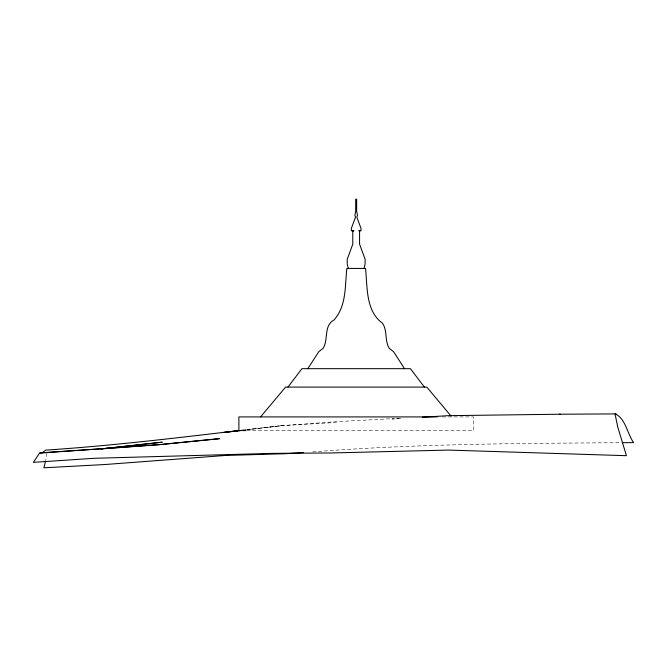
<?xml version="1.0" encoding="UTF-8"?>
<svg xmlns="http://www.w3.org/2000/svg" width="667" height="667" viewBox="0 0 667 667"><rect width="100%" height="100%" fill="white"/><g stroke="black" fill="none" stroke-linecap="round" stroke-linejoin="round"><path stroke-width="0.5" stroke-dasharray="3.33 2.5" d="M46.948 453.285L45.806 460.105M246.757 429.74L280.79 425.713L337.469 421.619L393.58 418.584M246.823 429.773L281.991 425.679L246.957 429.648M312.681 451.918C415.324 443.747 518.334 443.438 621.244 442.696M280.79 425.713L338.661 422.319M442.371 416.917L473.47 416.917L473.47 430.615L246.965 430.615M400.675 418.551L392.429 419.051L400.692 418.559"/><path stroke-width="1" d="M364.024 268.426L365.124 264.107L365.124 259.288L359.571 244.164L359.571 230.79M45.564 461.064L43.847 467.8L104.836 464.532L225.663 455.444L284.809 453.743L303.393 452.526M307.829 368.676L318.751 351.734L323.145 348.282C328.598 339.47 323.47 325.613 334.009 319.968C346.623 305.911 344.897 285.901 346.848 268.426L365.516 268.426C367.559 286.96 365.458 310.847 382.483 323.237C387.644 330.674 384.509 340.629 389.22 348.282L393.605 351.734L404.527 368.676M39.553 453.11L159.271 444.631L219.635 438.653L160.514 444.572L100.959 448.966L162.314 442.171L102.259 448.758L42.204 452.71L39.553 453.11L33.35 462.348L94.23 458.287L272.386 453.368L331.249 452.968L448.466 450.075L626.421 455.694L617.717 426.888L615.032 413.915C625.446 417.825 627.514 434.492 633.65 442.621L622.278 442.688M287.952 387.093L301.934 368.676L410.422 368.676L424.404 387.093M260.58 416.917L285.568 387.093L426.788 387.093L451.125 416.133M42.204 452.71L45.698 450.133C110.255 445.856 174.496 438.211 238.719 430.582M245.723 429.865L223.036 432.549L239.586 430.615M422.303 417.242L448.057 415.674L560.555 414.215M559.38 414.215L616.208 413.915M359.888 230.782L358.779 230.79L361.014 230.782L361.014 228.397L356.803 217.108L357.487 215.441L356.662 211.239L356.662 199.2L355.694 199.2L355.694 211.239L354.869 215.441L355.553 217.108L351.342 228.397L351.342 230.782L353.977 230.79L353.043 230.782M437.185 416.917L238.886 416.917L238.886 430.615L240.904 430.615M242.921 430.615L245.956 430.615M348.332 268.426L347.232 264.107L347.232 259.288L352.785 244.164L352.785 230.79"/></g></svg>
